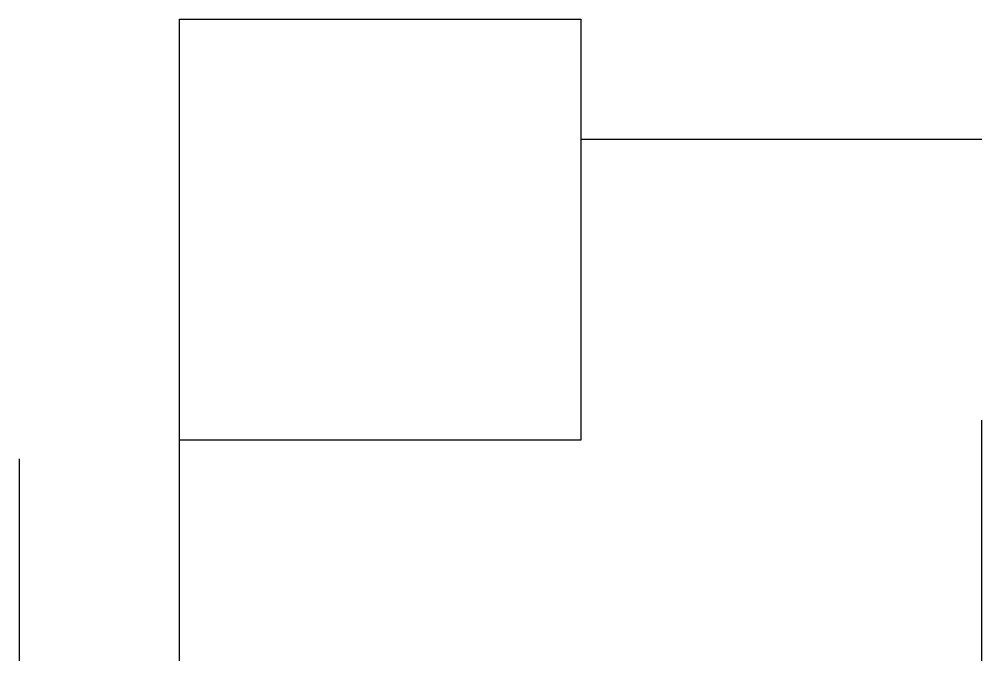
# Model space of a CAD drawing. Header units: millimetres. Extents: x 55 to 469, y 28 to 189.
# Drawn here: x 372.8 to 468.8, y 124.9 to 188.9 of the extents above; entities outside this region: 3.
import ezdxf

# ---------------------------------------------------------------- set-up
doc = ezdxf.new("R2010")
doc.units = ezdxf.units.MM
doc.header["$MEASUREMENT"] = 0
doc.layers.get('Defpoints').update_dxf_attribs({"color": 135})
doc.layers.add('Layer1', color=14, linetype='Continuous', plot=False)

msp = doc.modelspace()

# ---------------------------------------------------------------- linework, layer by layer
at = {"layer": 'Defpoints'}
msp.add_lwpolyline([(151.329, 72.031), (55.329, 72.031), (55.329, 28.031), (151.329, 28.031)], dxfattribs=at)
at = {"layer": 'Defpoints', "extrusion": (0, -1, 0)}
for centre in [(79.329, 37.76, -60.031), (79.329, 37.76, -28.031)]:
    msp.add_circle(centre, 10, dxfattribs=at)
at = {"layer": 'Layer1'}
msp.add_line((468.831, 176.855, 16), (428.831, 176.855, 44), dxfattribs=at)
at = {"layer": 'Layer1', "extrusion": (0, -1, 0)}
for p, q in [((468.831, 124.855, 16), (468.831, 148.855, 16)), ((388.831, 124.855, 16), (388.831, 146.855, 16))]:
    msp.add_line(p, q, dxfattribs=at)
at = {"layer": 'Layer1', "extrusion": (-1, 0, 0)}
for p in [(372.831, 145.002, 64), (372.831, 124.855)]:
    msp.add_line(p, (372.831, 124.855, 34), dxfattribs=at)
at = {"layer": 'Layer1', "elevation": 16}
msp.add_lwpolyline([(388.831, 146.855), (388.831, 188.855), (428.831, 188.855), (428.831, 146.855)], close=True, dxfattribs=at)

doc.saveas('drawing.dxf')
